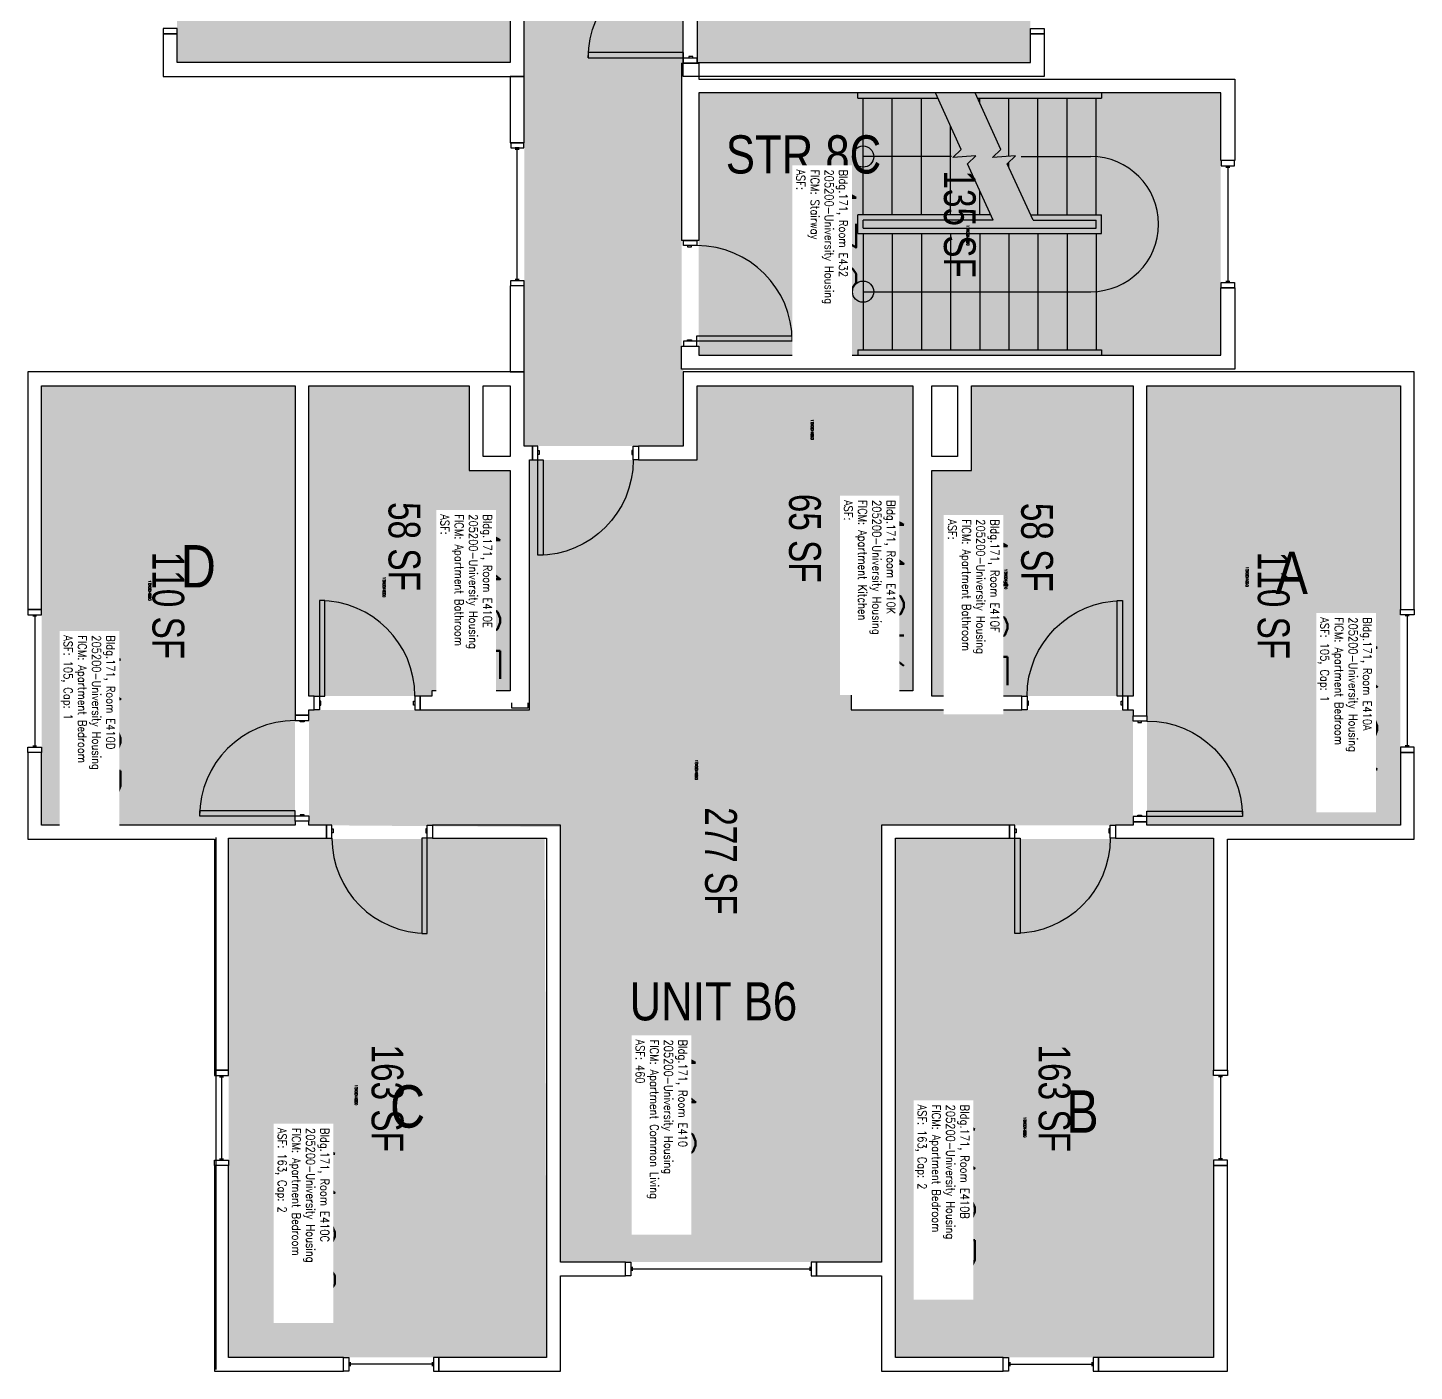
# Model space of a CAD drawing. Header units: inches. Extents: x 9163 to 12690, y -254 to 1288.
# Drawn here: x 11071 to 11595, y -204 to 303 of the extents above; entities that cross this region are included whole.
import ezdxf
from ezdxf.enums import TextEntityAlignment as Align

# ---------------------------------------------------------------- set-up
doc = ezdxf.new("R2010")
doc.units = ezdxf.units.IN
doc.header["$LTSCALE"] = 48
doc.header["$MEASUREMENT"] = 0
for name, color, linetype in [('A-AREA-IDEN', 1, 'Continuous'), ('A-DOOR', 2, 'Continuous'), ('A-FLOR', 3, 'Continuous'), ('A-GLAZ', 1, 'Continuous'), ('A-IDEN-RNUM', 7, 'Continuous'), ('A-IDEN-SNUM', 4, 'Continuous'), ('A-IDEN-VNUM', 4, 'Continuous'), ('A-ROOM', 1, 'Continuous'), ('A-WALL', 5, 'Continuous'), ('AREA-TEXT', 3, 'Continuous'), ('Rooms-Category-Color', 7, 'Continuous'), ('Rooms-College-Color', 7, 'Continuous'), ('Rooms-Department-Color', 7, 'Continuous'), ('Rooms-Division-Color', 7, 'Continuous'), ('Rooms-Information', 7, 'Continuous')]:
    doc.layers.add(name, color=color, linetype=linetype)
doc.styles.add('AREA', font='arial.ttf', dxfattribs={"width": 0.75, "height": 12})
doc.styles.add('DIMS', font='ARIALN.TTF')
doc.styles.add('ROOMSNUMBER', font='txt.shx', dxfattribs={"height": 0.03})
doc.styles.add('ROOMVNUMBER', font='simplex.shx', dxfattribs={"width": 0.85})
doc.styles.get("Standard").update_dxf_attribs({"font": 'ARIALN.TTF'})
doc.dimstyles.new('NBA 2004', dxfattribs={"dimscale": 48, "dimtxt": 0.09375, "dimasz": 0.09375, "dimexe": 0.125, "dimexo": 0.125, "dimgap": 0.0625, "dimtad": 1, "dimdec": 3, "dimzin": 3, "dimdsep": 46, "dimlunit": 4, "dimtxsty": 'DIMS', "dimblk": 'ARCHTICK', "dimcen": 0.09375, "dimdle": 0.125, "dimclrd": 256, "dimclre": 256, "dimclrt": 2, "dimadec": 0, "dimazin": 0, "dimtfac": 0.75, "dimtdec": 3, "dimtmove": 2, "dimatfit": 2, "dimfxl": 1, "dimfrac": 2, "dimtolj": 1, "dimtzin": 0, "dimlwd": -1, "dimlwe": -1, "dimarcsym": 0})

# ---------------------------------------------------------------- blocks, each defined once
blk = doc.blocks.new('_ArchTick')
at = {"linetype": 'ByBlock', "const_width": 0.15}
blk.add_lwpolyline([(-0.5, -0.5), (0.5, 0.5)], dxfattribs=at)

msp = doc.modelspace()

# ---------------------------------------------------------------- hatches: boundary and pattern name
at = {"layer": 'Rooms-Category-Color', "true_color": 0xadadad}
for points in [[(11258.83, 829.5), (11258.83, 734.86), (11233.83, 734.86), (11233.83, 652.54), (11258.83, 652.54), (11258.83, 145), (11318.83, 145), (11318.83, 173), (11318.83, 174), (11318.21, 174), (11318.21, 182.63), (11318.21, 289.5), (11318.83, 289.5), (11318.83, 329.5), (11318.21, 329.5), (11318.21, 345.38), (11318.83, 652.54), (11343.83, 652.54), (11343.83, 734.86), (11318.83, 734.86), (11318.83, 829.5)], [(11324.7, 278.25), (11521.71, 278.25), (11521.71, 179.25), (11324.7, 179.25)]]:
    msp.add_hatch(color=253, dxfattribs=at).paths.add_polyline_path(points)
at = {"layer": 'Rooms-Category-Color', "true_color": 0x728ef3}
for points in [[(11253.58, 289.77), (11127.83, 289.75), (11127.83, 408.5), (11253.58, 408.5)], [(11324.08, 289.77), (11449.83, 289.75), (11449.83, 408.5), (11324.08, 408.5)], [(11076.71, 167.75), (11172.33, 167.75), (11172.33, 43.25), (11172.33, 1.88), (11076.71, 1.88)], [(11177.58, 167.75), (11177.58, 50.63), (11223.96, 50.63), (11223.96, 52.63), (11253.58, 52.63), (11253.58, 135.75), (11238.11, 135.75), (11238.11, 167.75)], [(11324.08, 167.75), (11405.46, 167.75), (11405.46, 52.63), (11324.08, 52.63)], [(11427.6, 167.75), (11488.58, 167.75), (11488.58, 50.63), (11412.71, 50.63), (11412.71, 135.75), (11427.6, 135.75)], [(11493.83, 167.75), (11589.46, 167.75), (11589.46, 1.88), (11493.83, 1.88)], [(11393.71, -163), (11272.48, -163), (11272.48, 1.14), (11177.6, 1.88), (11177.6, 45.38), (11260.83, 45.38), (11260.85, 139.75), (11324.1, 139.75), (11324.08, 52.63), (11382.21, 52.63), (11382.21, 45.38), (11488.58, 45.38), (11488.6, 1.88), (11393.73, 1.88), (11393.73, -163)], [(11147.23, -3.37), (11266.52, -3.37), (11267.23, -199), (11147.23, -199)], [(11398.96, -3.37), (11518.96, -3.36), (11518.96, -199), (11398.96, -199)]]:
    msp.add_hatch(color=171, dxfattribs=at).paths.add_polyline_path(points)
at = {"layer": 'Rooms-College-Color', "true_color": 0xadadad}
for points in [[(11258.83, 829.5), (11258.83, 734.86), (11233.83, 734.86), (11233.83, 652.54), (11258.83, 652.54), (11258.83, 145), (11318.83, 145), (11318.83, 173), (11318.83, 174), (11318.21, 174), (11318.21, 182.63), (11318.21, 289.5), (11318.83, 289.5), (11318.83, 329.5), (11318.21, 329.5), (11318.21, 345.38), (11318.83, 652.54), (11343.83, 652.54), (11343.83, 734.86), (11318.83, 734.86), (11318.83, 829.5)], [(11253.58, 289.77), (11127.83, 289.75), (11127.83, 408.5), (11253.58, 408.5)], [(11324.08, 289.77), (11449.83, 289.75), (11449.83, 408.5), (11324.08, 408.5)], [(11324.7, 278.25), (11521.71, 278.25), (11521.71, 179.25), (11324.7, 179.25)], [(11076.71, 167.75), (11172.33, 167.75), (11172.33, 43.25), (11172.33, 1.88), (11076.71, 1.88)], [(11177.58, 167.75), (11177.58, 50.63), (11223.96, 50.63), (11223.96, 52.63), (11253.58, 52.63), (11253.58, 135.75), (11238.11, 135.75), (11238.11, 167.75)], [(11324.08, 167.75), (11405.46, 167.75), (11405.46, 52.63), (11324.08, 52.63)], [(11427.6, 167.75), (11488.58, 167.75), (11488.58, 50.63), (11412.71, 50.63), (11412.71, 135.75), (11427.6, 135.75)], [(11493.83, 167.75), (11589.46, 167.75), (11589.46, 1.88), (11493.83, 1.88)], [(11393.71, -163), (11272.48, -163), (11272.48, 1.14), (11177.6, 1.88), (11177.6, 45.38), (11260.83, 45.38), (11260.85, 139.75), (11324.1, 139.75), (11324.08, 52.63), (11382.21, 52.63), (11382.21, 45.38), (11488.58, 45.38), (11488.6, 1.88), (11393.73, 1.88), (11393.73, -163)], [(11147.23, -3.37), (11266.52, -3.37), (11267.23, -199), (11147.23, -199)], [(11398.96, -3.37), (11518.96, -3.36), (11518.96, -199), (11398.96, -199)]]:
    msp.add_hatch(color=253, dxfattribs=at).paths.add_polyline_path(points)
at = {"layer": 'Rooms-Department-Color', "true_color": 0xacacac}
for points in [[(11258.83, 829.5), (11258.83, 734.86), (11233.83, 734.86), (11233.83, 652.54), (11258.83, 652.54), (11258.83, 145), (11318.83, 145), (11318.83, 173), (11318.83, 174), (11318.21, 174), (11318.21, 182.63), (11318.21, 289.5), (11318.83, 289.5), (11318.83, 329.5), (11318.21, 329.5), (11318.21, 345.38), (11318.83, 652.54), (11343.83, 652.54), (11343.83, 734.86), (11318.83, 734.86), (11318.83, 829.5)], [(11324.7, 278.25), (11521.71, 278.25), (11521.71, 179.25), (11324.7, 179.25)]]:
    msp.add_hatch(color=253, dxfattribs=at).paths.add_polyline_path(points)
at = {"layer": 'Rooms-Department-Color', "true_color": 0x604aed}
for points in [[(11253.58, 289.77), (11127.83, 289.75), (11127.83, 408.5), (11253.58, 408.5)], [(11324.08, 289.77), (11449.83, 289.75), (11449.83, 408.5), (11324.08, 408.5)], [(11076.71, 167.75), (11172.33, 167.75), (11172.33, 43.25), (11172.33, 1.88), (11076.71, 1.88)], [(11177.58, 167.75), (11177.58, 50.63), (11223.96, 50.63), (11223.96, 52.63), (11253.58, 52.63), (11253.58, 135.75), (11238.11, 135.75), (11238.11, 167.75)], [(11324.08, 167.75), (11405.46, 167.75), (11405.46, 52.63), (11324.08, 52.63)], [(11427.6, 167.75), (11488.58, 167.75), (11488.58, 50.63), (11412.71, 50.63), (11412.71, 135.75), (11427.6, 135.75)], [(11493.83, 167.75), (11589.46, 167.75), (11589.46, 1.88), (11493.83, 1.88)], [(11393.71, -163), (11272.48, -163), (11272.48, 1.14), (11177.6, 1.88), (11177.6, 45.38), (11260.83, 45.38), (11260.85, 139.75), (11324.1, 139.75), (11324.08, 52.63), (11382.21, 52.63), (11382.21, 45.38), (11488.58, 45.38), (11488.6, 1.88), (11393.73, 1.88), (11393.73, -163)], [(11147.23, -3.37), (11266.52, -3.37), (11267.23, -199), (11147.23, -199)], [(11398.96, -3.37), (11518.96, -3.36), (11518.96, -199), (11398.96, -199)]]:
    msp.add_hatch(color=173, dxfattribs=at).paths.add_polyline_path(points)
at = {"layer": 'Rooms-Division-Color', "true_color": 0xadadad}
for points in [[(11258.83, 829.5), (11258.83, 734.86), (11233.83, 734.86), (11233.83, 652.54), (11258.83, 652.54), (11258.83, 145), (11318.83, 145), (11318.83, 173), (11318.83, 174), (11318.21, 174), (11318.21, 182.63), (11318.21, 289.5), (11318.83, 289.5), (11318.83, 329.5), (11318.21, 329.5), (11318.21, 345.38), (11318.83, 652.54), (11343.83, 652.54), (11343.83, 734.86), (11318.83, 734.86), (11318.83, 829.5)], [(11324.7, 278.25), (11521.71, 278.25), (11521.71, 179.25), (11324.7, 179.25)]]:
    msp.add_hatch(color=253, dxfattribs=at).paths.add_polyline_path(points)
at = {"layer": 'Rooms-Division-Color', "true_color": 0x604aed}
for points in [[(11253.58, 289.77), (11127.83, 289.75), (11127.83, 408.5), (11253.58, 408.5)], [(11324.08, 289.77), (11449.83, 289.75), (11449.83, 408.5), (11324.08, 408.5)], [(11076.71, 167.75), (11172.33, 167.75), (11172.33, 43.25), (11172.33, 1.88), (11076.71, 1.88)], [(11177.58, 167.75), (11177.58, 50.63), (11223.96, 50.63), (11223.96, 52.63), (11253.58, 52.63), (11253.58, 135.75), (11238.11, 135.75), (11238.11, 167.75)], [(11324.08, 167.75), (11405.46, 167.75), (11405.46, 52.63), (11324.08, 52.63)], [(11427.6, 167.75), (11488.58, 167.75), (11488.58, 50.63), (11412.71, 50.63), (11412.71, 135.75), (11427.6, 135.75)], [(11493.83, 167.75), (11589.46, 167.75), (11589.46, 1.88), (11493.83, 1.88)], [(11393.71, -163), (11272.48, -163), (11272.48, 1.14), (11177.6, 1.88), (11177.6, 45.38), (11260.83, 45.38), (11260.85, 139.75), (11324.1, 139.75), (11324.08, 52.63), (11382.21, 52.63), (11382.21, 45.38), (11488.58, 45.38), (11488.6, 1.88), (11393.73, 1.88), (11393.73, -163)], [(11147.23, -3.37), (11266.52, -3.37), (11267.23, -199), (11147.23, -199)], [(11398.96, -3.37), (11518.96, -3.36), (11518.96, -199), (11398.96, -199)]]:
    msp.add_hatch(color=173, dxfattribs=at).paths.add_polyline_path(points)

# ---------------------------------------------------------------- linework, layer by layer
at = {"layer": 'A-DOOR'}
for points in [[(11318.96, 291.5), (11318.96, 293.5), (11282.96, 293.5), (11282.96, 291.5)], [(11323.96, 291.5), (11323.96, 289.5), (11318.96, 289.5), (11318.96, 291.5)], [(11322.46, 291.5), (11322.46, 292), (11320.96, 292), (11320.96, 291.5)], [(11318.96, 220.63), (11318.96, 222.63), (11323.96, 222.63), (11323.96, 220.63)], [(11320.46, 220.63), (11320.46, 220.13), (11321.96, 220.13), (11321.96, 220.63)], [(11318.96, 184.63), (11318.96, 182.63), (11323.96, 182.63), (11323.96, 184.63)], [(11320.46, 184.63), (11320.46, 185.13), (11321.96, 185.13), (11321.96, 184.63)], [(11323.96, 184.63), (11323.96, 186.63), (11359.96, 186.63), (11359.96, 184.63)], [(11263.96, 145), (11261.96, 145), (11261.96, 139.75), (11263.96, 139.75)], [(11263.96, 143.25), (11264.46, 143.25), (11264.46, 141.75), (11263.96, 141.75)], [(11299.96, 143.25), (11299.46, 143.25), (11299.46, 141.75), (11299.96, 141.75)], [(11299.96, 145), (11301.96, 145), (11301.96, 139.75), (11299.96, 139.75)], [(11263.96, 139.75), (11265.96, 139.75), (11265.96, 103.75), (11263.96, 103.75)], [(11181.58, 50.63), (11183.58, 50.63), (11183.58, 86.63), (11181.58, 86.63)], [(11484.58, 50.63), (11482.58, 50.63), (11482.58, 86.63), (11484.58, 86.63)], [(11181.58, 45.38), (11179.58, 45.38), (11179.58, 50.63), (11181.58, 50.63)], [(11181.58, 47.13), (11182.08, 47.13), (11182.08, 48.63), (11181.58, 48.63)], [(11217.58, 47.13), (11217.08, 47.13), (11217.08, 48.63), (11217.58, 48.63)], [(11217.58, 45.38), (11219.58, 45.38), (11219.58, 50.63), (11217.58, 50.63)], [(11448.58, 45.38), (11446.58, 45.38), (11446.58, 50.63), (11448.58, 50.63)], [(11448.58, 47.13), (11449.08, 47.13), (11449.08, 48.63), (11448.58, 48.63)], [(11484.58, 47.13), (11484.08, 47.13), (11484.08, 48.63), (11484.58, 48.63)], [(11484.58, 45.38), (11486.58, 45.38), (11486.58, 50.63), (11484.58, 50.63)], [(11177.58, 41.35), (11177.58, 43.35), (11172.33, 43.35), (11172.33, 41.35)], [(11488.58, 41.2), (11488.58, 43.2), (11493.83, 43.2), (11493.83, 41.2)], [(11175.83, 41.35), (11175.83, 40.85), (11174.33, 40.85), (11174.33, 41.35)], [(11490.33, 41.2), (11490.33, 40.7), (11491.83, 40.7), (11491.83, 41.2)], [(11172.33, 5.35), (11172.33, 7.35), (11136.33, 7.35), (11136.33, 5.35)], [(11177.58, 5.35), (11177.58, 3.35), (11172.33, 3.35), (11172.33, 5.35)], [(11175.83, 5.35), (11175.83, 5.85), (11174.33, 5.85), (11174.33, 5.35)], [(11490.33, 5.2), (11490.33, 5.7), (11491.83, 5.7), (11491.83, 5.2)], [(11493.83, 5.2), (11493.83, 7.2), (11529.83, 7.2), (11529.83, 5.2)], [(11186.23, 1.88), (11184.23, 1.88), (11184.23, -3), (11186.23, -3)], [(11186.23, 0.5), (11186.73, 0.5), (11186.73, -1), (11186.23, -1)], [(11222.23, 0.5), (11221.73, 0.5), (11221.73, -1), (11222.23, -1)], [(11222.23, 1.88), (11224.23, 1.88), (11224.23, -3), (11222.23, -3)], [(11443.96, 1.88), (11441.96, 1.88), (11441.96, -3), (11443.96, -3)], [(11443.96, 0.5), (11444.46, 0.5), (11444.46, -1), (11443.96, -1)], [(11479.96, 0.5), (11479.46, 0.5), (11479.46, -1), (11479.96, -1)], [(11479.96, 1.88), (11481.96, 1.88), (11481.96, -3), (11479.96, -3)], [(11488.58, 5.2), (11488.58, 3.2), (11493.83, 3.2), (11493.83, 5.2)], [(11222.23, -3), (11220.23, -3), (11220.23, -39), (11222.23, -39)], [(11443.96, -3), (11445.96, -3), (11445.96, -39), (11443.96, -39)]]:
    msp.add_lwpolyline(points, close=True, dxfattribs=at)
at = {"layer": 'A-DOOR', "extrusion": (0, 0, -1)}
for centre, start, end in [((-11318.96, 291.5), 360, 90), ((-11263.96, 139.75), 180, 270), ((-11484.58, 50.63), 0, 90), ((-11493.83, 5.2), 90, 180), ((-11443.96, -3), 180, 270)]:
    msp.add_arc(centre, 36, start, end, dxfattribs=at)
at = {"layer": 'A-DOOR'}
for centre, start, end in [((11323.96, 184.63), 0, 90), ((11181.58, 50.63), 0, 90), ((11172.33, 5.35), 90, 180), ((11222.23, -3), 180, 270)]:
    msp.add_arc(centre, 36, start, end, dxfattribs=at)
at = {"layer": 'A-FLOR'}
for p, q in [((11384.71, 276.25), (11384.71, 278.25)), ((11476.71, 278.25), (11476.71, 276.25)), ((11384.71, 276.25), (11414.89, 276.25)), ((11386.71, 232.25), (11386.71, 276.25)), ((11397.71, 232.25), (11397.71, 276.25)), ((11408.71, 232.25), (11408.71, 276.25)), ((11429.89, 276.25), (11476.71, 276.25)), ((11430.71, 274.45), (11430.71, 276.25)), ((11441.71, 254.39), (11441.71, 276.25)), ((11452.71, 232.25), (11452.71, 276.25)), ((11452.71, 232.25), (11452.71, 276.25)), ((11463.71, 232.25), (11463.71, 276.25)), ((11474.71, 232.25), (11474.71, 276.25)), ((11419.71, 232.25), (11419.71, 265.67)), ((11441.71, 250.3), (11441.71, 252.07)), ((11430.71, 232.25), (11430.71, 241.5)), ((11384.71, 225.25), (11384.71, 232.25)), ((11434.93, 232.25), (11384.71, 232.25)), ((11386.71, 227.25), (11386.71, 230.25)), ((11435.84, 230.25), (11386.71, 230.25)), ((11449.93, 232.25), (11476.71, 232.25)), ((11450.84, 230.25), (11474.71, 230.25)), ((11474.71, 227.25), (11474.71, 230.25)), ((11476.71, 225.25), (11476.71, 232.25)), ((11384.71, 225.25), (11476.71, 225.25)), ((11386.71, 227.25), (11474.71, 227.25)), ((11386.71, 225.25), (11386.71, 181.25)), ((11397.71, 225.25), (11397.71, 181.25)), ((11408.71, 225.25), (11408.71, 181.25)), ((11419.71, 225.25), (11419.71, 181.25)), ((11430.71, 225.25), (11430.71, 181.25)), ((11441.71, 225.25), (11441.71, 181.25)), ((11452.71, 225.25), (11452.71, 181.25)), ((11463.71, 225.25), (11463.71, 181.25)), ((11474.71, 225.25), (11474.71, 181.25)), ((11386.71, 203.25), (11472.71, 203.25)), ((11384.71, 181.25), (11384.71, 179.25)), ((11384.71, 181.25), (11476.71, 181.25)), ((11476.71, 181.25), (11476.71, 179.25))]:
    msp.add_line(p, q, dxfattribs=at)
for points in [[(11435.84, 230.25), (11426.14, 251.52), (11429.28, 254.58), (11420.53, 253.92), (11423.67, 256.98), (11413.98, 278.25)], [(11450.84, 230.25), (11441.14, 251.52), (11444.28, 254.58), (11435.53, 253.92), (11438.67, 256.98), (11428.98, 278.25)]]:
    msp.add_lwpolyline(points, dxfattribs=at)
for centre in [(11386.71, 254.25), (11386.71, 203.25)]:
    msp.add_circle(centre, 4, dxfattribs=at)
msp.add_arc((11472.71, 228.75), 25.5, 270, 90, dxfattribs=at)
at = {"layer": 'A-GLAZ'}
for p, q in [((11258.71, 259.5), (11253.71, 259.5)), ((11253.71, 259.5), (11253.71, 257.5)), ((11253.71, 257.5), (11258.71, 257.5)), ((11256.96, 257.5), (11255.46, 257.5)), ((11255.46, 257), (11256.96, 257)), ((11256.21, 208), (11256.21, 257)), ((11258.71, 257.5), (11258.71, 259.5)), ((11523.58, 250.25), (11525.08, 250.25)), ((11524.33, 250.25), (11524.33, 207.25)), ((11253.71, 205.5), (11253.71, 207.5)), ((11253.71, 207.5), (11258.71, 207.5)), ((11258.71, 205.5), (11253.71, 205.5)), ((11255.46, 208), (11256.96, 208)), ((11255.46, 207.5), (11256.96, 207.5)), ((11258.71, 207.5), (11258.71, 205.5)), ((11523.58, 207.25), (11525.08, 207.25)), ((11073.33, 80.84), (11074.83, 80.84)), ((11074.08, 80.84), (11074.08, 31.84)), ((11592.83, 80.84), (11591.33, 80.84)), ((11592.08, 80.84), (11592.08, 31.84)), ((11073.33, 31.84), (11074.83, 31.84)), ((11592.83, 31.84), (11591.33, 31.84)), ((11143.85, -93.12), (11145.35, -93.12)), ((11144.6, -93.12), (11144.6, -124.12)), ((11522.33, -93.12), (11520.83, -93.12)), ((11521.58, -93.12), (11521.58, -124.12)), ((11143.85, -124.12), (11145.35, -124.12)), ((11522.33, -124.12), (11520.83, -124.12)), ((11299.58, -164.87), (11299.58, -166.37)), ((11299.58, -165.62), (11366.58, -165.62)), ((11366.58, -164.87), (11366.58, -166.37)), ((11193.1, -200.87), (11193.1, -202.37)), ((11224.1, -201.62), (11193.1, -201.62)), ((11224.1, -200.87), (11224.1, -202.37)), ((11442.08, -200.87), (11442.08, -202.37)), ((11442.08, -201.62), (11473.08, -201.62)), ((11473.08, -200.87), (11473.08, -202.37))]:
    msp.add_line(p, q, dxfattribs=at)
for points in [[(11122.58, 302.64), (11122.58, 300.64), (11127.83, 300.64), (11127.83, 302.64)], [(11455.08, 302.64), (11455.08, 300.64), (11449.83, 300.64), (11449.83, 302.64)], [(11526.83, 250.75), (11526.83, 252.75), (11521.83, 252.75), (11521.83, 250.75)], [(11526.83, 206.75), (11526.83, 204.75), (11521.83, 204.75), (11521.83, 206.75)], [(11076.71, 81.34), (11076.71, 83.34), (11071.46, 83.34), (11071.46, 81.34)], [(11589.46, 81.34), (11589.46, 83.34), (11594.71, 83.34), (11594.71, 81.34)], [(11076.71, 31.34), (11076.71, 29.34), (11071.46, 29.34), (11071.46, 31.34)], [(11589.46, 31.34), (11589.46, 29.34), (11594.71, 29.34), (11594.71, 31.34)], [(11147.23, -92.62), (11147.23, -90.62), (11141.98, -90.62), (11141.98, -92.62)], [(11518.96, -92.62), (11518.96, -90.62), (11524.21, -90.62), (11524.21, -92.62)], [(11147.23, -124.62), (11147.23, -126.62), (11141.98, -126.62), (11141.98, -124.62)], [(11518.96, -124.62), (11518.96, -126.62), (11524.21, -126.62), (11524.21, -124.62)], [(11299.08, -168.25), (11297.08, -168.25), (11297.08, -163), (11299.08, -163)], [(11367.08, -168.25), (11369.08, -168.25), (11369.08, -163), (11367.08, -163)], [(11192.6, -204.25), (11190.6, -204.25), (11190.6, -199), (11192.6, -199)], [(11224.6, -204.25), (11226.6, -204.25), (11226.6, -199), (11224.6, -199)], [(11441.58, -204.25), (11439.58, -204.25), (11439.58, -199), (11441.58, -199)], [(11473.58, -204.25), (11475.58, -204.25), (11475.58, -199), (11473.58, -199)]]:
    msp.add_lwpolyline(points, close=True, dxfattribs=at)
at = {"layer": 'A-WALL'}
for p, q in [((11253.58, 408.5), (11253.58, 289.75)), ((11258.83, 284.5), (11258.83, 413.13)), ((11318.83, 284.5), (11318.83, 413.13)), ((11324.08, 408.5), (11324.08, 289.75)), ((11122.58, 300.64), (11122.58, 284.5)), ((11127.83, 300.64), (11122.58, 300.64)), ((11127.83, 289.75), (11127.83, 300.64)), ((11449.83, 289.75), (11449.83, 300.64)), ((11449.83, 300.64), (11455.08, 300.64)), ((11455.08, 300.64), (11455.08, 284.5)), ((11253.58, 289.75), (11127.83, 289.75)), ((11318.21, 289.5), (11318.21, 222.63)), ((11318.21, 289.5), (11324.71, 289.5)), ((11324.08, 289.75), (11449.83, 289.75)), ((11324.71, 289.5), (11324.71, 283.5)), ((11122.58, 284.5), (11258.83, 284.5)), ((11258.83, 284.5), (11253.58, 284.5)), ((11253.58, 284.5), (11253.58, 259.5)), ((11258.83, 259.5), (11258.83, 284.5)), ((11455.08, 284.5), (11318.83, 284.5)), ((11324.71, 283.5), (11526.96, 283.5)), ((11526.96, 283.5), (11526.96, 252.75)), ((11521.71, 278.25), (11324.71, 278.25)), ((11324.71, 278.25), (11324.71, 222.63)), ((11521.71, 252.75), (11521.71, 278.25)), ((11253.58, 259.5), (11258.83, 259.5)), ((11526.96, 252.75), (11521.71, 252.75)), ((11324.71, 222.63), (11318.21, 222.63)), ((11258.83, 205.5), (11253.58, 205.5)), ((11253.58, 205.5), (11253.58, 173)), ((11258.83, 173), (11258.83, 205.5)), ((11521.71, 179.25), (11521.71, 204.75)), ((11521.71, 204.75), (11526.96, 204.75)), ((11526.96, 204.75), (11526.96, 174)), ((11318.21, 182.63), (11324.71, 182.63)), ((11318.21, 174), (11318.21, 182.63)), ((11324.71, 182.63), (11324.71, 179.25)), ((11324.71, 179.25), (11521.71, 179.25)), ((11258.83, 173), (11071.46, 173)), ((11071.46, 173), (11071.46, 83.34)), ((11253.58, 173), (11258.83, 173)), ((11258.83, 145), (11258.83, 173)), ((11526.96, 174), (11318.21, 174)), ((11594.71, 173), (11318.83, 173)), ((11318.83, 173), (11318.83, 145)), ((11594.71, 83.34), (11594.71, 173)), ((11076.71, 167.75), (11172.33, 167.75)), ((11076.71, 83.34), (11076.71, 167.75)), ((11172.33, 167.75), (11172.33, 43.35)), ((11177.58, 167.75), (11238.11, 167.75)), ((11177.58, 50.63), (11177.58, 167.75)), ((11238.11, 167.75), (11238.11, 135.75)), ((11243.36, 167.75), (11253.58, 167.75)), ((11243.36, 141), (11243.36, 167.75)), ((11253.58, 167.75), (11253.58, 141)), ((11324.08, 167.75), (11405.46, 167.75)), ((11324.08, 139.75), (11324.08, 167.75)), ((11405.46, 167.75), (11405.46, 52.63)), ((11412.71, 167.75), (11422.35, 167.75)), ((11412.71, 141), (11412.71, 167.75)), ((11422.35, 167.75), (11422.35, 141)), ((11427.6, 167.75), (11488.58, 167.75)), ((11427.6, 135.75), (11427.6, 167.75)), ((11488.58, 167.75), (11488.58, 50.63)), ((11493.83, 167.75), (11589.46, 167.75)), ((11493.83, 43.2), (11493.83, 167.75)), ((11589.46, 167.75), (11589.46, 83.34)), ((11261.96, 145), (11258.83, 145)), ((11261.96, 139.75), (11261.96, 145)), ((11318.83, 145), (11301.96, 145)), ((11301.96, 145), (11301.96, 139.75)), ((11253.58, 141), (11243.36, 141)), ((11260.83, 139.75), (11261.96, 139.75)), ((11260.83, 45.38), (11260.83, 139.75)), ((11301.96, 139.75), (11324.08, 139.75)), ((11422.35, 141), (11412.71, 141)), ((11238.11, 135.75), (11253.58, 135.75)), ((11253.58, 135.75), (11253.58, 52.63)), ((11412.71, 50.63), (11412.71, 135.75)), ((11412.71, 135.75), (11427.6, 135.75)), ((11071.46, 83.34), (11076.71, 83.34)), ((11589.46, 83.34), (11594.71, 83.34)), ((11253.58, 52.63), (11223.96, 52.63)), ((11223.96, 52.63), (11223.96, 50.63)), ((11405.46, 52.63), (11382.21, 52.63)), ((11382.21, 52.63), (11382.21, 45.38)), ((11179.58, 50.63), (11177.58, 50.63)), ((11179.58, 45.38), (11179.58, 50.63)), ((11223.96, 50.63), (11219.58, 50.63)), ((11219.58, 50.63), (11219.58, 45.38)), ((11254.21, 46), (11254.21, 48)), ((11260.2, 48), (11260.2, 46)), ((11446.58, 50.63), (11412.71, 50.63)), ((11446.58, 45.38), (11446.58, 50.63)), ((11488.58, 50.63), (11486.58, 50.63)), ((11486.58, 50.63), (11486.58, 45.38)), ((11172.33, 43.35), (11177.58, 43.35)), ((11177.58, 43.35), (11177.58, 45.38)), ((11177.58, 45.38), (11179.58, 45.38)), ((11219.58, 45.38), (11226.33, 45.38)), ((11226.33, 45.38), (11260.83, 45.38)), ((11260.2, 46), (11254.21, 46)), ((11382.21, 45.38), (11409.96, 45.38)), ((11409.96, 45.38), (11446.58, 45.38)), ((11486.58, 45.38), (11488.58, 45.38)), ((11488.58, 45.38), (11488.58, 43.2)), ((11488.58, 43.2), (11493.83, 43.2)), ((11071.46, 29.34), (11071.46, -3.37)), ((11076.71, 29.34), (11071.46, 29.34)), ((11076.71, 1.88), (11076.71, 29.34)), ((11594.71, 29.34), (11589.46, 29.34)), ((11589.46, 29.34), (11589.46, 1.88)), ((11594.71, -3.37), (11594.71, 29.34)), ((11142.58, 1.88), (11076.71, 1.88)), ((11172.33, 1.88), (11142.58, 1.88)), ((11177.58, 3.35), (11172.33, 3.35)), ((11172.33, 3.35), (11172.33, 1.88)), ((11177.58, 1.88), (11177.58, 3.35)), ((11184.23, 1.88), (11177.58, 1.88)), ((11184.23, -3), (11184.23, 1.88)), ((11272.48, 1.88), (11224.23, 1.88)), ((11224.23, 1.88), (11224.23, -3)), ((11272.48, -163), (11272.48, 1.88)), ((11441.96, 1.88), (11393.71, 1.88)), ((11393.71, 1.88), (11393.71, -163)), ((11441.96, -3), (11441.96, 1.88)), ((11488.58, 1.88), (11481.96, 1.88)), ((11481.96, 1.88), (11481.96, -3)), ((11488.58, 3.2), (11488.58, 1.88)), ((11493.83, 3.2), (11488.58, 3.2)), ((11493.83, 1.88), (11493.83, 3.2)), ((11523.58, 1.88), (11493.83, 1.88)), ((11589.46, 1.88), (11523.58, 1.88)), ((11071.46, -3.37), (11141.98, -3.37)), ((11141.98, -3.37), (11141.98, -90.62)), ((11142.6, -203.62), (11142.6, -2.75)), ((11147.23, -90.62), (11147.23, -3)), ((11147.23, -3), (11184.23, -3)), ((11224.23, -3), (11267.23, -3)), ((11267.23, -3), (11267.23, -199)), ((11398.96, -3), (11441.96, -3)), ((11398.96, -199), (11398.96, -3)), ((11481.96, -3), (11518.96, -3)), ((11518.96, -3), (11518.96, -90.62)), ((11524.21, -90.62), (11524.21, -3.37)), ((11524.21, -3.37), (11594.71, -3.37)), ((11141.98, -90.62), (11147.23, -90.62)), ((11518.96, -90.62), (11524.21, -90.62)), ((11141.98, -126.62), (11141.98, -204.25)), ((11147.23, -126.62), (11141.98, -126.62)), ((11147.23, -199), (11147.23, -126.62)), ((11524.21, -126.62), (11518.96, -126.62)), ((11518.96, -126.62), (11518.96, -199)), ((11524.21, -204.25), (11524.21, -126.62)), ((11297.08, -163), (11272.48, -163)), ((11297.08, -168.25), (11297.08, -163)), ((11393.71, -163), (11369.08, -163)), ((11369.08, -163), (11369.08, -168.25)), ((11272.48, -168.25), (11297.08, -168.25)), ((11272.48, -204.25), (11272.48, -168.25)), ((11369.08, -168.25), (11393.71, -168.25)), ((11393.71, -168.25), (11393.71, -204.25)), ((11190.6, -199), (11147.23, -199)), ((11190.6, -204.25), (11190.6, -199)), ((11267.23, -199), (11226.6, -199)), ((11226.6, -199), (11226.6, -204.25)), ((11439.58, -199), (11398.96, -199)), ((11439.58, -204.25), (11439.58, -199)), ((11518.96, -199), (11475.58, -199)), ((11475.58, -199), (11475.58, -204.25)), ((11141.98, -204.25), (11190.6, -204.25)), ((11226.6, -204.25), (11272.48, -204.25)), ((11393.71, -204.25), (11439.58, -204.25)), ((11475.58, -204.25), (11524.21, -204.25))]:
    msp.add_line(p, q, dxfattribs=at)

# ---------------------------------------------------------------- texts
at = {"layer": 'A-AREA-IDEN'}
for s, p in [('STR 8C', (11364.22, 247.87)), ('UNIT B6', (11330.22, -71.79))]:
    msp.add_text(s, height=14.4, dxfattribs=at).set_placement(p, align=Align.CENTER)
at = {"layer": 'A-IDEN-RNUM', "style": 'ROOMSNUMBER', "width": 0.85}
for s, p in [('0432-00', (11426.29, 224.53)), ('0410-K0', (11367.53, 151.21)), ('0410-E0', (11205.95, 91.75)), ('0410-F0', (11440.57, 94.78)), ('0410-A0', (11531.64, 95.65)), ('0410-D0', (11117.48, 90.45)), ('0410-00', (11323.79, 22.81)), ('0410-C0', (11195.4, -99.94)), ('0410-B0', (11447.75, -112.11))]:
    msp.add_text(s, height=1, rotation=270, dxfattribs=at).set_placement(p, align=Align.MIDDLE_CENTER)
at = {"layer": 'A-IDEN-SNUM', "style": 'ROOMSNUMBER', "width": 0.85}
for s, p in [('1710E43200', (11426.29, 224.53)), ('1710E410K0', (11367.53, 151.21)), ('1710E410E0', (11205.95, 91.75)), ('1710E410F0', (11440.57, 94.78)), ('1710E410A0', (11531.64, 95.65)), ('1710E410D0', (11117.48, 90.45)), ('1710E41000', (11323.79, 22.81)), ('1710E410C0', (11195.4, -99.94)), ('1710E410B0', (11447.75, -112.11))]:
    msp.add_text(s, height=1, rotation=270, dxfattribs=at).set_placement(p, align=Align.MIDDLE_CENTER)
at = {"layer": 'A-IDEN-VNUM', "style": 'ROOMVNUMBER', "width": 0.85}
for s, p in [('432', (11372.83, 224.8)), ('410K', (11390.8, 92.72)), ('410E', (11238.54, 87.8)), ('410F', (11430, 85.92)), ('410A', (11569.49, 47.56)), ('410D', (11095.26, 41.69)), ('410', (11312.22, -101.79)), ('410B', (11417.57, -135.48)), ('410C', (11176.06, -144.73))]:
    msp.add_text(s, height=22.5, rotation=270, dxfattribs=at).set_placement(p, align=Align.MIDDLE_CENTER)
at = {"layer": 'A-ROOM', "char_height": 16, "width": 16.4244, "attachment_point": 1}
for s, insert in [('{\\C1;D}', (11129.22, 107.6)), ('{\\C1;A}', (11542.35, 105.15)), ('{\\C1;C}', (11208.19, -96.28)), ('{\\C1;B}', (11463.39, -98.21))]:
    msp.add_mtext(s, dxfattribs=dict(at, insert=insert))
at = {"layer": 'AREA-TEXT', "style": 'AREA', "width": 0.75}
for s, p in [('135 SF', (11423.21, 228.75)), ('65 SF', (11364.77, 110.19)), ('58 SF', (11213.62, 107.08)), ('58 SF', (11452.37, 106.78)), ('110 SF', (11124.52, 84.82)), ('110 SF', (11541.65, 84.82)), ('277 SF', (11333.1, -11.62)), ('163 SF', (11207.23, -101.18)), ('163 SF', (11458.96, -101.18))]:
    msp.add_text(s, height=12, rotation=270, dxfattribs=at).set_placement(p, align=Align.MIDDLE_CENTER)

# ---------------------------------------------------------------- leaders
at = {"layer": 'A-FLOR'}
for points in [[(11420.02, 254.25), (11386.71, 254.25)], [(11446.42, 254.25), (11472.71, 254.25)]]:
    msp.add_leader(points, dimstyle='NBA 2004', override={"dimscale": 96, "dimasz": 0.09375, "dimgap": 0.0625, "dimtad": 0}, dxfattribs=at)

# ---------------------------------------------------------------- next in the draw order: texts
at = {"layer": 'Rooms-Information', "char_height": 3.2143, "width": 72, "attachment_point": 7, "rotation": 270, "style": 'ROOMVNUMBER', "bg_fill": 3, "box_fill_scale": 1.5, "bg_fill_color": 256, "bg_fill_true_color": 13158600, "bg_fill_transparency": 0}
for s, insert in [('Bldg.171, Room E432^M^J205200-University Housing^M^JFICM: Stairway^M^JASF: ', (11361.58, 249.39)), ('Bldg.171, Room E410K^M^J205200-University Housing^M^JFICM: Apartment Kitchen^M^JASF: ', (11379.55, 124.6)), ('Bldg.171, Room E410E^M^J205200-University Housing^M^JFICM: Apartment Bathroom^M^JASF: ', (11227.29, 119.22)), ('Bldg.171, Room E410F^M^J205200-University Housing^M^JFICM: Apartment Bathroom^M^JASF: ', (11418.75, 117.34)), ('Bldg.171, Room E410A^M^J205200-University Housing^M^JFICM: Apartment Bedroom^M^JASF: 105, Cap: 1', (11558.24, 80.34)), ('Bldg.171, Room E410D^M^J205200-University Housing^M^JFICM: Apartment Bedroom^M^JASF: 105, Cap: 1', (11084.01, 73.57)), ('Bldg.171, Room E410^M^J205200-University Housing^M^JFICM: Apartment Common Living^M^JASF: 460', (11300.97, -79.02)), ('Bldg.171, Room E410B^M^J205200-University Housing^M^JFICM: Apartment Bedroom^M^JASF: 163, Cap: 2', (11406.32, -103.61)), ('Bldg.171, Room E410C^M^J205200-University Housing^M^JFICM: Apartment Bedroom^M^JASF: 163, Cap: 2', (11164.81, -112.4))]:
    msp.add_mtext(s, dxfattribs=dict(at, insert=insert))

doc.saveas('drawing.dxf')
